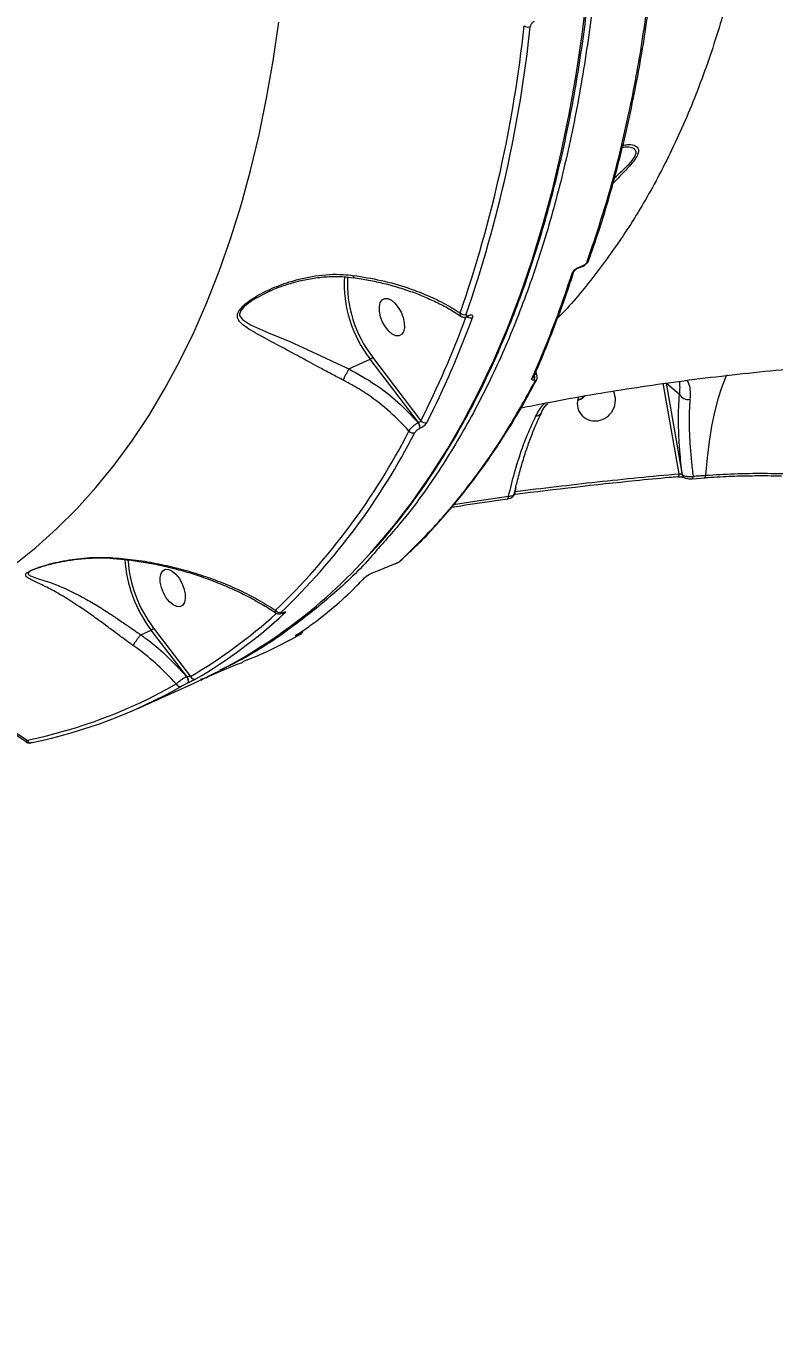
# Model space of a CAD drawing. Header units: millimetres. Extents: x -8422 to 28150, y -6982 to 5510.
# Drawn here: x 21879.9 to 22047, y 917.9 to 1206.7 of the extents above; entities that cross this region are included whole.
import ezdxf

# ---------------------------------------------------------------- set-up
doc = ezdxf.new("R2010")
doc.units = ezdxf.units.MM
for name, color, linetype in [('DIKOM_ОБЪЕКТ', 7, 'Continuous'), ('DIKOM_РАЗМЕР_ЗОНА', 7, 'Continuous'), ('DIKOM_РАЗМЕР_ОБЪЕКТА', 7, 'Continuous')]:
    doc.layers.add(name, color=color, linetype=linetype)
doc.styles.add('style1', font='arial.ttf', dxfattribs={"width": 0.8})
doc.dimstyles.new('1-50', dxfattribs={"dimtxt": 300, "dimasz": 200, "dimexe": 100, "dimexo": 0, "dimgap": 100, "dimtad": 1, "dimdec": 0, "dimtxsty": 'style1', "dimcen": 0, "dimclrd": 7, "dimclre": 7, "dimadec": 1, "dimazin": 2, "dimtfac": 1, "dimtdec": 0, "dimtmove": 1, "dimatfit": 3, "dimfxl": 0, "dimlwd": 25, "dimlwe": 18, "dimarcsym": 0})

# ---------------------------------------------------------------- blocks, each defined once
blk = doc.blocks.new('*D15')
at = {"layer": 'Defpoints', "color": 0, "transparency": 16777216}
for p in [(19380.28, 3651.45), (27070.13, 3651.45), (15204.41, -3115.19)]:
    blk.add_point(p, dxfattribs=at)
at = {"layer": 'DIKOM_РАЗМЕР_ОБЪЕКТА', "color": 7, "lineweight": 18, "transparency": 16777216}
for p, q in [((19380.28, 3651.45), (27170.13, 3651.45)), ((15204.41, -3115.19), (27170.13, -3115.19))]:
    blk.add_line(p, q, dxfattribs=at)
at = {"layer": 'DIKOM_РАЗМЕР_ОБЪЕКТА', "color": 7, "lineweight": 25, "transparency": 16777216}
blk.add_line((27070.13, -2915.19), (27070.13, 3451.45), dxfattribs=at)
at = {"layer": 'DIKOM_РАЗМЕР_ОБЪЕКТА', "color": 7, "transparency": 16777216}
for points in [[(27036.8, 3451.45), (27103.47, 3451.45), (27070.13, 3651.45)], [(27036.8, -2915.19), (27103.47, -2915.19), (27070.13, -3115.19)]]:
    blk.add_solid(points, dxfattribs=at)
at = {"layer": 'DIKOM_РАЗМЕР_ОБЪЕКТА', "color": 0, "transparency": 16777216, "insert": (26816.96, -135.25), "char_height": 300, "attachment_point": 5, "rotation": 90, "style": 'style1'}
blk.add_mtext('6750', dxfattribs=at)
blk = doc.blocks.new('*D16')
at = {"layer": 'Defpoints', "color": 0, "transparency": 16777216}
for p in [(12490, 1387.95), (23986.61, 1004.03), (12490, -5796.5)]:
    blk.add_point(p, dxfattribs=at)
at = {"layer": 'DIKOM_РАЗМЕР_ОБЪЕКТА', "color": 7, "lineweight": 18, "transparency": 16777216}
for p, q in [((12490, 1387.95), (12490, -5896.5)), ((23986.61, 1004.03), (23986.61, -5896.5))]:
    blk.add_line(p, q, dxfattribs=at)
at = {"layer": 'DIKOM_РАЗМЕР_ОБЪЕКТА', "color": 7, "lineweight": 25, "transparency": 16777216}
blk.add_line((23786.61, -5796.5), (12690, -5796.5), dxfattribs=at)
at = {"layer": 'DIKOM_РАЗМЕР_ОБЪЕКТА', "color": 7, "transparency": 16777216}
for points in [[(12690, -5763.17), (12690, -5829.83), (12490, -5796.5)], [(23786.61, -5763.17), (23786.61, -5829.83), (23986.61, -5796.5)]]:
    blk.add_solid(points, dxfattribs=at)
at = {"layer": 'DIKOM_РАЗМЕР_ОБЪЕКТА', "color": 0, "transparency": 16777216, "insert": (18238.3, -5543.33), "char_height": 300, "attachment_point": 5, "style": 'style1'}
blk.add_mtext('11500', dxfattribs=at)
blk = doc.blocks.new('*D14')
at = {"layer": 'Defpoints', "color": 0, "transparency": 16777216}
for p in [(20684.73, 5148.63), (28049.7, 5148.63), (14575.76, -5055.5)]:
    blk.add_point(p, dxfattribs=at)
at = {"layer": 'DIKOM_РАЗМЕР_ЗОНА', "color": 7, "lineweight": 18, "transparency": 16777216}
for p, q in [((20684.73, 5148.63), (28149.7, 5148.63)), ((14575.76, -5055.5), (28149.7, -5055.5))]:
    blk.add_line(p, q, dxfattribs=at)
at = {"layer": 'DIKOM_РАЗМЕР_ЗОНА', "color": 7, "lineweight": 25, "transparency": 16777216}
blk.add_line((28049.7, -4855.5), (28049.7, 4948.63), dxfattribs=at)
at = {"layer": 'DIKOM_РАЗМЕР_ЗОНА', "color": 7, "transparency": 16777216}
for points in [[(28016.36, 4948.63), (28083.03, 4948.63), (28049.7, 5148.63)], [(28016.36, -4855.5), (28083.03, -4855.5), (28049.7, -5055.5)]]:
    blk.add_solid(points, dxfattribs=at)
at = {"layer": 'DIKOM_РАЗМЕР_ЗОНА', "color": 0, "transparency": 16777216, "insert": (27796.52, -63.59), "char_height": 300, "attachment_point": 5, "rotation": 90, "style": 'style1'}
blk.add_mtext('10200', dxfattribs=at)
blk = doc.blocks.new('*D13')
at = {"layer": 'Defpoints', "color": 0, "transparency": 16777216}
for p in [(10490, 1785.06), (25983.09, 460.53), (10490, -6882.5)]:
    blk.add_point(p, dxfattribs=at)
at = {"layer": 'DIKOM_РАЗМЕР_ЗОНА', "color": 7, "lineweight": 18, "transparency": 16777216}
for p, q in [((10490, 1785.06), (10490, -6982.5)), ((25983.09, 460.53), (25983.09, -6982.5))]:
    blk.add_line(p, q, dxfattribs=at)
at = {"layer": 'DIKOM_РАЗМЕР_ЗОНА', "color": 7, "lineweight": 25, "transparency": 16777216}
blk.add_line((25783.09, -6882.5), (10690, -6882.5), dxfattribs=at)
at = {"layer": 'DIKOM_РАЗМЕР_ЗОНА', "color": 7, "transparency": 16777216}
for points in [[(10690, -6849.17), (10690, -6915.83), (10490, -6882.5)], [(25783.09, -6849.17), (25783.09, -6915.83), (25983.09, -6882.5)]]:
    blk.add_solid(points, dxfattribs=at)
at = {"layer": 'DIKOM_РАЗМЕР_ЗОНА', "color": 0, "transparency": 16777216, "insert": (18236.55, -6629.33), "char_height": 300, "attachment_point": 5, "style": 'style1'}
blk.add_mtext('15500', dxfattribs=at)

msp = doc.modelspace()

# ---------------------------------------------------------------- linework, layer by layer
at = {"layer": 'DIKOM_ОБЪЕКТ', "color": 7, "linetype": 'Continuous', "lineweight": 15}
for p, q in [((22003.41, 1152.85), (22004.22, 1153.16)), ((22005.63, 1154.45), (22005.62, 1154.44)), ((21978.56, 1141.79), (21978.62, 1141.82)), ((21978.73, 1142), (21978.79, 1142.03)), ((21952.03, 1130.12), (21956.81, 1132.27)), ((21967.54, 1118.11), (21956.81, 1132.27)), ((21957.33, 1132.72), (21968.09, 1118.53)), ((21994.06, 1128.56), (21993.77, 1129.49)), ((22025.77, 1106.7), (22022.2, 1126.92)), ((22025.84, 1124.39), (22022.83, 1126.91)), ((22022.83, 1126.91), (22026.43, 1106.48)), ((21967.5, 1118.09), (21967.54, 1118.11)), ((21967.83, 1116.78), (21967.79, 1116.76)), ((22026.43, 1106.48), (22026.44, 1106.48)), ((21989.29, 1103.64), (21989.16, 1102.73)), ((22026.77, 1105.94), (22026.78, 1105.93)), ((22028.3, 1105.57), (22028.66, 1105.59)), ((22028.66, 1105.58), (22031.45, 1105.8)), ((21988.87, 1101.99), (21988.96, 1102.01)), ((21963.79, 1087.45), (21965.43, 1089.03)), ((21954.85, 1082.78), (21955.51, 1083.46)), ((21955.1, 1082.98), (21955.6, 1083.51)), ((21937.09, 1075.6), (21937.17, 1075.63)), ((21937.16, 1075.65), (21937.24, 1075.68)), ((21905.58, 1070.73), (21907.89, 1071.77)), ((21915.81, 1061.38), (21907.89, 1071.77)), ((21908.41, 1072.23), (21916.66, 1061.41)), ((21905.57, 1070.73), (21905.58, 1070.73)), ((21940.53, 1070.65), (21940.68, 1070.71)), ((21905.07, 1054.37), (21917.6, 1060.02)), ((21915.78, 1061.37), (21915.81, 1061.38)), ((21915.98, 1059.92), (21915.95, 1059.91)), ((21919.26, 1060.92), (21918.9, 1060.74))]:
    msp.add_line(p, q, dxfattribs=at)
at = {"layer": 'DIKOM_ОБЪЕКТ', "color": 7, "linetype": 'Continuous', "lineweight": 15, "flags": 128}
for points in [[(21956.78, 1088.89), (21957.68, 1089.89), (21962.06, 1095.05), (21966.25, 1100.52), (21970.26, 1106.27), (21974.08, 1112.3), (21977.71, 1118.61), (21981.14, 1125.2), (21984.37, 1132.05), (21987.4, 1139.17), (21990.23, 1146.54), (21992.84, 1154.16), (21995.26, 1162.02), (21997.46, 1170.12), (21999.44, 1178.45), (22001.22, 1187), (22002.77, 1195.77), (22004.11, 1204.75), (22005.24, 1213.92)], [(21857.54, 1074.63), (21861.91, 1076.73), (21867.21, 1079.63), (21872.34, 1082.84), (21877.32, 1086.37), (21882.14, 1090.21), (21886.78, 1094.37), (21891.26, 1098.83), (21895.55, 1103.59), (21899.66, 1108.64), (21903.59, 1113.99), (21907.33, 1119.63), (21910.88, 1125.55), (21914.23, 1131.74), (21917.38, 1138.21), (21920.33, 1144.94), (21923.08, 1151.93), (21925.62, 1159.17), (21927.95, 1166.66), (21930.07, 1174.39), (21931.97, 1182.34), (21933.66, 1190.53), (21935.13, 1198.92), (21936.39, 1207.53)], [(21934.49, 1147.52), (21930.87, 1145.65), (21928.75, 1144.1), (21927.93, 1143.17), (21927.62, 1142.31), (21927.62, 1142.3), (21927.64, 1142.06), (21928.24, 1141.1), (21930.04, 1139.98), (21934.08, 1138.18), (21938.81, 1136.2), (21942.72, 1134.46), (21946.88, 1132.53), (21949.43, 1131.33), (21952.03, 1130.11), (21952.03, 1130.11), (21952.03, 1130.11)], [(21960.92, 1138.55), (21960.18, 1139.47), (21959.56, 1140.57), (21959.1, 1141.76), (21958.85, 1142.95), (21958.82, 1144.02), (21959.01, 1144.91), (21959.42, 1145.53), (21960.01, 1145.84), (21960.72, 1145.82), (21961.51, 1145.45), (21962.31, 1144.78), (21963.05, 1143.85), (21963.67, 1142.75), (21964.13, 1141.56), (21964.38, 1140.38), (21964.41, 1139.3), (21964.21, 1138.41), (21963.8, 1137.79), (21963.22, 1137.48), (21962.5, 1137.51), (21961.71, 1137.87), (21960.92, 1138.55)], [(22036.39, 1128.79), (22036.09, 1128.16), (22035.18, 1125.9), (22034.36, 1123.33), (22033.62, 1120.44), (22032.98, 1117.28), (22032.43, 1113.86), (22031.99, 1110.21), (22031.66, 1106.35)], [(22025.53, 1105.97), (22025.57, 1105.98), (22025.62, 1106.03), (22025.67, 1106.11), (22025.71, 1106.22), (22025.74, 1106.36), (22025.76, 1106.52), (22025.77, 1106.7)], [(22028.66, 1105.58), (22028.69, 1105.59), (22028.73, 1105.62), (22028.77, 1105.68), (22028.81, 1105.76), (22028.84, 1105.87), (22028.86, 1106), (22028.87, 1106.14)], [(22028.87, 1106.14), (22029.22, 1106.17), (22029.57, 1106.19), (22029.92, 1106.22), (22030.26, 1106.25), (22030.61, 1106.27), (22030.96, 1106.3), (22031.31, 1106.33), (22031.66, 1106.35)], [(22025.45, 1106), (22025.51, 1105.97), (22025.53, 1105.97)], [(21975.41, 1099.85), (21980.12, 1100.58), (21987.68, 1101.67)], [(21987.46, 1101.12), (21987.48, 1101.12), (21987.53, 1101.15), (21987.57, 1101.21), (21987.61, 1101.29), (21987.64, 1101.4), (21987.66, 1101.53), (21987.68, 1101.67)], [(21988.96, 1102.01), (21988.99, 1102.02), (21989.04, 1102.06), (21989.08, 1102.14), (21989.12, 1102.25), (21989.14, 1102.39), (21989.15, 1102.55), (21989.16, 1102.73)], [(21962.4, 1086.59), (21962.43, 1086.61), (21962.48, 1086.65)], [(21912, 1078.05), (21911.26, 1078.98), (21910.64, 1080.08), (21910.18, 1081.27), (21909.93, 1082.45), (21909.9, 1083.53), (21910.09, 1084.42), (21910.5, 1085.04), (21911.09, 1085.35), (21911.8, 1085.32), (21912.59, 1084.96), (21913.39, 1084.29), (21914.13, 1083.36), (21914.75, 1082.26), (21915.21, 1081.07), (21915.46, 1079.89), (21915.49, 1078.81), (21915.29, 1077.92), (21914.88, 1077.3), (21914.3, 1076.99), (21913.58, 1077.02), (21912.8, 1077.38), (21912, 1078.05)], [(21937.09, 1075.6), (21937.11, 1075.61), (21937.16, 1075.65)], [(21937.17, 1075.63), (21937.19, 1075.65), (21937.24, 1075.68)], [(21915.78, 1061.37), (21915.91, 1061.18), (21916.02, 1060.96), (21916.09, 1060.73), (21916.14, 1060.51), (21916.14, 1060.31), (21916.11, 1060.13), (21916.05, 1060), (21915.95, 1059.91)], [(21915.81, 1061.38), (21915.94, 1061.19), (21916.04, 1060.97), (21916.12, 1060.75), (21916.16, 1060.52), (21916.17, 1060.32), (21916.14, 1060.14), (21916.08, 1060.01), (21915.98, 1059.92)]]:
    msp.add_lwpolyline(points, dxfattribs=at)
at = {"layer": 'DIKOM_ОБЪЕКТ', "color": 7, "linetype": 'Continuous', "lineweight": 15}
for centre, radius, start, end in [((21703.3, 1237.18), 289.46, 340.9277, 353.9575), ((21703.99, 1237.09), 290.13, 340.9285, 353.9569), ((21991.97, 1207.85), 1.41, 234.4113, 292.234), ((22003.07, 1152.96), 0.351, 292.7058, 342.4354), ((22003.88, 1153.27), 0.352, 293.9817, 342.3881), ((22005.01, 1154.68), 0.662, 289.6471, 338.3447), ((21978.05, 1149.05), 27.07, 176.3863, 218.2988), ((21978.23, 1149.09), 26.54, 176.7429, 218.068), ((22001.63, 1152.08), 0.682, 291.2323, 340.4269), ((21785.87, 1211.56), 204.59, 332.9554, 340.0186), ((21786.59, 1211.46), 205.28, 332.9572, 340.1009), ((21977.76, 1143.43), 1.22, 223.5296, 290.868), ((21979.18, 1142.7), 1.19, 232.0183, 291.3353), ((21978.41, 1142.09), 0.334, 296.6391, 344.071), ((21978.48, 1142.12), 0.332, 295.3396, 344.1621), ((21992.61, 1128.67), 0.73, 292.2268, 335.3436), ((21992.4, 1128.3), 1.14, 321.2156, 22.3063), ((21993.32, 1127.92), 0.686, 290.4908, 332.4851), ((22006.91, 1122.38), 3.91, 157.5511, 279.2258), ((22006.86, 1123.14), 4.67, 278.3883, 25.5229), ((22027.74, 1125.47), 2.19, 209.6492, 281.2831), ((21966.41, 1117.15), 1.44, 344.2942, 40.6949), ((21966.45, 1117.17), 1.44, 344.2788, 40.7103), ((21969.03, 1119.21), 1.16, 215.6886, 290.2644), ((21993.79, 1120.97), 1.38, 269.3991, 328.5896), ((21832.3, 1184.17), 149.47, 313.7451, 332.96), ((21833.3, 1183.96), 149.79, 313.7448, 332.9604), ((21966.33, 1116.94), 1.15, 218.7388, 290.3264), ((22027.29, 1106.64), 0.875, 190.151, 231.9658), ((22027.3, 1106.63), 0.87, 190.0203, 232.7932), ((21868.2, 1168.1), 118.84, 294.5676, 318.1981), ((21931.1, 1089.42), 29.16, 183.652, 217.2322), ((21930.94, 1089.35), 28.3, 183.7562, 217.2171), ((21963.32, 1087.95), 0.706, 291.3312, 313.439), ((21955.18, 1084.2), 0.812, 294.1844, 318.0173), ((21856.82, 1162.84), 117.76, 300.54, 312.0977), ((21857.8, 1162.67), 118.2, 300.5449, 312.5124), ((21936.53, 1076.71), 1.02, 210.3244, 289.7206), ((21937.34, 1076.32), 0.857, 256.7143, 293.1359), ((21940.44, 1071.17), 0.525, 303.7079, 355.0943), ((21917.55, 1061.78), 0.968, 202.2525, 289.3888), ((21857.48, 1157.86), 112.97, 281.5937, 299.712), ((21858.54, 1157.59), 113.22, 281.5936, 299.712), ((21914.33, 1060.16), 0.952, 205.6947, 289.7699), ((21880.99, 1047.49), 0.858, 199.9636, 290.4611)]:
    msp.add_arc(centre, radius, start, end, dxfattribs=at)
for points, knots in [([(21957, 1089.09), (21957.51, 1089.64), (21959.46, 1091.73), (21962.68, 1095.64), (21966.65, 1100.82), (21970.45, 1106.27), (21974.09, 1111.98), (21977.54, 1117.93), (21980.83, 1124.13), (21983.94, 1130.57), (21986.86, 1137.24), (21989.6, 1144.14), (21992.16, 1151.27), (21994.54, 1158.62), (21996.72, 1166.18), (21998.71, 1173.95), (22000.52, 1181.93), (22002.13, 1190.09), (22003.54, 1198.45), (22004.77, 1206.99), (22005.79, 1215.71), (22006.62, 1224.6), (22007.25, 1233.66), (22007.69, 1242.87), (22007.92, 1252.23), (22007.96, 1261.73), (22007.8, 1271.37), (22007.45, 1281.14), (22006.89, 1291.03), (22006.14, 1301.04), (22005.2, 1311.15), (22004.05, 1321.36), (22002.72, 1331.66), (22001.18, 1342.04), (21999.46, 1352.5), (21997.54, 1363.03), (21995.44, 1373.61), (21993.15, 1384.25), (21990.67, 1394.94), (21988, 1405.66), (21985.16, 1416.4), (21982.13, 1427.17), (21978.92, 1437.95), (21975.54, 1448.73), (21971.99, 1459.51), (21968.26, 1470.28), (21964.37, 1481.02), (21960.31, 1491.74), (21956.1, 1502.42), (21951.72, 1513.06), (21947.19, 1523.64), (21942.5, 1534.16), (21937.67, 1544.61), (21933.24, 1553.85), (21930.4, 1559.58), (21929.26, 1561.88)], [0, 0, 0, 0, 0.0068, 0.025989, 0.045184, 0.064384, 0.083589, 0.102799, 0.122013, 0.141231, 0.160451, 0.179675, 0.1989, 0.218127, 0.237356, 0.256585, 0.275815, 0.295045, 0.314276, 0.333507, 0.352737, 0.371967, 0.391197, 0.410427, 0.429656, 0.448884, 0.468112, 0.48734, 0.506567, 0.525793, 0.545019, 0.564245, 0.58347, 0.602695, 0.621919, 0.641143, 0.660366, 0.679589, 0.698811, 0.718034, 0.737256, 0.756478, 0.775699, 0.79492, 0.814141, 0.833362, 0.852583, 0.871804, 0.891024, 0.910245, 0.929465, 0.948686, 0.967906, 0.987127, 1, 1, 1, 1]), ([(21930.51, 1562.12), (21932.53, 1558.02), (21937.98, 1546.98), (21946.38, 1528.71), (21955.53, 1507.31), (21964.11, 1485.5), (21972.08, 1463.34), (21979.39, 1440.92), (21985.89, 1418.71), (21991.57, 1396.79), (21996.44, 1375.23), (22000.59, 1353.67), (22003.96, 1332.19), (22006.54, 1310.87), (22008.25, 1290.17), (22009.12, 1270.16), (22009.18, 1250.87), (22008.43, 1231.99), (22006.84, 1213.6), (22004.38, 1195.79), (22001.12, 1178.94), (21997.09, 1163.08), (21992.32, 1148.24), (21986.76, 1134.17), (21980.37, 1120.94), (21973.15, 1108.67), (21965.91, 1098.28), (21960.79, 1092.5), (21958.59, 1090.02)], [0, 0, 0, 0, 0.022951, 0.06183, 0.10074, 0.139619, 0.179627, 0.219668, 0.259677, 0.298556, 0.337465, 0.376344, 0.416353, 0.456394, 0.496403, 0.535281, 0.57419, 0.613069, 0.653077, 0.693117, 0.733125, 0.772005, 0.810913, 0.849792, 0.889801, 0.929842, 0.96985, 1, 1, 1, 1]), ([(21995.89, 1516.48), (21998.3, 1510.57), (22003.14, 1498.75), (22009.8, 1480.84), (22016, 1462.84), (22021.87, 1444.14), (22027.32, 1424.85), (22032.26, 1405.04), (22036.53, 1385.21), (22040.07, 1365.43), (22042.86, 1345.78), (22044.8, 1326.89), (22045.92, 1308.8), (22046.29, 1291.52), (22045.91, 1274.58), (22044.74, 1258.06), (22042.78, 1242.02), (22040, 1226.49), (22036.37, 1211.56), (22031.86, 1197.23), (22026.5, 1183.75), (22020.43, 1171.44), (22013.78, 1160.3), (22006.54, 1150.45), (22001.46, 1144.2), (21998.66, 1141.53), (21998.65, 1141.53)], [0, 0, 0, 0, 0.039457, 0.078914, 0.118764, 0.158614, 0.202667, 0.246754, 0.290806, 0.336157, 0.381546, 0.426896, 0.469563, 0.512263, 0.554929, 0.598827, 0.642761, 0.686658, 0.732144, 0.77763, 0.823769, 0.869908, 0.913242, 0.956611, 0.999946, 1, 1, 1, 1]), ([(22005.23, 1154.06), (22006.85, 1158.88), (22010.09, 1168.53), (22014, 1184.15), (22017.26, 1200.53), (22018.76, 1212.14), (22019.51, 1217.95)], [0, 0, 0, 0, 0.248477, 0.496954, 0.748477, 1, 1, 1, 1]), ([(22005.61, 1154.46), (22006.3, 1156.44), (22007.84, 1160.81), (22009.99, 1167.83), (22012.1, 1175.48), (22014.02, 1183.31), (22015.74, 1191.34), (22017.27, 1199.56), (22018.59, 1208), (22019.46, 1214.24), (22019.83, 1217.73), (22019.89, 1218.27)], [0, 0, 0, 0, 0.103072, 0.228225, 0.353276, 0.477986, 0.602322, 0.726767, 0.851647, 0.976772, 1, 1, 1, 1]), ([(21993.36, 1207.67), (21993.28, 1207.62), (21993.11, 1207.53), (21992.87, 1207.31), (21992.68, 1207.04), (21992.55, 1206.78), (21992.52, 1206.62), (21992.51, 1206.55)], [0, 0, 0, 0, 0.203973, 0.407955, 0.613496, 0.826538, 1, 1, 1, 1]), ([(22013.17, 1180), (22013.51, 1180.09), (22014.42, 1180.3), (22015.64, 1180.14), (22016.58, 1179.6), (22016.78, 1178.69), (22016.37, 1177.58), (22015.52, 1176.37), (22014.46, 1175.16), (22012.98, 1173.59), (22011.78, 1172.4), (22010.99, 1171.61)], [0, 0, 0, 0, 0.108082, 0.28544, 0.430094, 0.529233, 0.613607, 0.697766, 0.773886, 0.850222, 1, 1, 1, 1]), ([(22011.31, 1172.76), (22011.88, 1173.28), (22013.2, 1174.47), (22014.81, 1176.05), (22015.86, 1177.43), (22016.23, 1178.4), (22015.98, 1179.14), (22015.13, 1179.55), (22013.98, 1179.67), (22013.12, 1179.54), (22012.73, 1179.48)], [0, 0, 0, 0, 0.124632, 0.28769, 0.375092, 0.461773, 0.566533, 0.70695, 0.86646, 1, 1, 1, 1]), ([(22001.88, 1151.44), (22001.92, 1151.55), (22002.02, 1151.76), (22002.31, 1152.12), (22002.67, 1152.45), (22003.06, 1152.7), (22003.3, 1152.81), (22003.41, 1152.85)], [0, 0, 0, 0, 0.213149, 0.426486, 0.630602, 0.82894, 1, 1, 1, 1]), ([(22002.27, 1151.85), (22002.27, 1151.85), (22002.28, 1151.86), (22002.32, 1151.95), (22002.42, 1152.07), (22002.58, 1152.24), (22002.78, 1152.4), (22003, 1152.54), (22003.15, 1152.62), (22003.2, 1152.63), (22003.21, 1152.63)], [0, 0, 0, 0, 0.102356, 0.21665, 0.358338, 0.499388, 0.655766, 0.820192, 0.985067, 1, 1, 1, 1]), ([(22003.21, 1152.64), (22003.4, 1152.71), (22003.67, 1152.81), (22003.94, 1152.91), (22004.02, 1152.94)], [0, 0, 0, 0, 0.699895, 1, 1, 1, 1]), ([(22004.02, 1152.95), (22004.2, 1153.03), (22004.57, 1153.18), (22005.1, 1153.62), (22005.47, 1154.04), (22005.56, 1154.35), (22005.59, 1154.45)], [0, 0, 0, 0, 0.260331, 0.541003, 0.854083, 1, 1, 1, 1]), ([(22004.22, 1153.16), (22004.29, 1153.19), (22004.45, 1153.26), (22004.7, 1153.42), (22004.94, 1153.63), (22005.13, 1153.85), (22005.2, 1153.99), (22005.23, 1154.06)], [0, 0, 0, 0, 0.17982, 0.380067, 0.581199, 0.790698, 1, 1, 1, 1]), ([(21950.75, 1127.59), (21949.88, 1128.04), (21948.13, 1128.95), (21945.01, 1130.64), (21941.43, 1132.59), (21937.22, 1134.87), (21933.78, 1136.7), (21931.06, 1138.17), (21929.13, 1139.34), (21927.66, 1140.45), (21927.12, 1141.46), (21927.12, 1142.29), (21927.4, 1143.06), (21928.52, 1144.37), (21930.84, 1146.09), (21934.37, 1147.96), (21939.09, 1149.76), (21944.58, 1151.04), (21949.45, 1151.36), (21952.26, 1151.06), (21953, 1150.98)], [0, 0, 0, 0, 0.044062, 0.088955, 0.162487, 0.238205, 0.335245, 0.385264, 0.43526, 0.493551, 0.532135, 0.540209, 0.56656, 0.592741, 0.638273, 0.707602, 0.778725, 0.871005, 0.966035, 1, 1, 1, 1]), ([(21934.49, 1147.52), (21934.63, 1147.59), (21935.7, 1148.1), (21937.84, 1148.88), (21940.97, 1149.79), (21944.25, 1150.44), (21947.57, 1150.76), (21950.53, 1150.77), (21952.34, 1150.54), (21953.08, 1150.44)], [0, 0, 0, 0, 0.025013, 0.189514, 0.359598, 0.537086, 0.714545, 0.883363, 1, 1, 1, 1]), ([(21953, 1150.98), (21955.09, 1150.65), (21959.31, 1149.97), (21964.63, 1148.44), (21969.25, 1146.71), (21973.22, 1144.86), (21975.65, 1143.35), (21976.87, 1142.59)], [0, 0, 0, 0, 0.230865, 0.467176, 0.62657, 0.811996, 1, 1, 1, 1]), ([(21953, 1150.98), (21953, 1150.93), (21953, 1150.79), (21953.03, 1150.59), (21953.06, 1150.46), (21953.09, 1150.49), (21953.1, 1150.49)], [0, 0, 0, 0, 0.168033, 0.488094, 0.966916, 1, 1, 1, 1]), ([(21953.09, 1150.48), (21954.21, 1150.31), (21956.52, 1149.95), (21959.93, 1149.2), (21963.32, 1148.26), (21966.58, 1147.16), (21969.7, 1145.9), (21972.63, 1144.5), (21975.11, 1143.14), (21976.51, 1142.2), (21977.08, 1141.81)], [0, 0, 0, 0, 0.122056, 0.252017, 0.382879, 0.514431, 0.645623, 0.777244, 0.908977, 1, 1, 1, 1]), ([(21992.89, 1127.99), (21993.04, 1128.34), (21993.82, 1130.08), (21995.78, 1134.68), (21998.68, 1142.03), (22000.81, 1148.3), (22001.88, 1151.44)], [0, 0, 0, 0, 0.048062, 0.240322, 0.619879, 1, 1, 1, 1]), ([(21993.27, 1128.36), (21993.32, 1128.47), (21994.28, 1130.54), (21996.05, 1134.81), (21998.57, 1141.2), (22000.64, 1146.9), (22001.83, 1150.54), (22002.26, 1151.87)], [0, 0, 0, 0, 0.014982, 0.290468, 0.566379, 0.841764, 1, 1, 1, 1]), ([(21977.09, 1141.84), (21977.08, 1141.84), (21976.96, 1141.88), (21976.85, 1142.13), (21976.87, 1142.44), (21976.87, 1142.59)], [0, 0, 0, 0, 0.028469, 0.517335, 1, 1, 1, 1]), ([(21977.11, 1141.84), (21977.19, 1141.78), (21977.38, 1141.66), (21977.74, 1141.6), (21978.15, 1141.63), (21978.42, 1141.74), (21978.56, 1141.8)], [0, 0, 0, 0, 0.181414, 0.432876, 0.7073, 1, 1, 1, 1]), ([(21978.19, 1142.29), (21978.18, 1142.22), (21978.14, 1142.08), (21978.21, 1141.95), (21978.37, 1141.9), (21978.56, 1141.93), (21978.69, 1141.98), (21978.73, 1142)], [0, 0, 0, 0, 0.228838, 0.45785, 0.678525, 0.888347, 1, 1, 1, 1]), ([(21978.62, 1141.82), (21978.64, 1141.83), (21978.7, 1141.86), (21978.75, 1141.87), (21978.75, 1141.87), (21978.75, 1141.87)], [0, 0, 0, 0, 0.260433, 0.73219, 1, 1, 1, 1]), ([(21978.79, 1142.03), (21978.86, 1142.06), (21979.06, 1142.14), (21979.35, 1142.18), (21979.59, 1142.11), (21979.7, 1141.91), (21979.64, 1141.69), (21979.61, 1141.58)], [0, 0, 0, 0, 0.108339, 0.320423, 0.543079, 0.771573, 1, 1, 1, 1]), ([(21957.33, 1132.72), (21957.32, 1132.71), (21957.31, 1132.69), (21957.28, 1132.63), (21957.2, 1132.55), (21957.08, 1132.44), (21956.94, 1132.34), (21956.85, 1132.29), (21956.81, 1132.27)], [0, 0, 0, 0, 0.070181, 0.141479, 0.356092, 0.570669, 0.78543, 1, 1, 1, 1]), ([(21950.75, 1127.59), (21950.76, 1127.61), (21950.8, 1127.7), (21950.92, 1127.95), (21951.14, 1128.4), (21951.45, 1129), (21951.76, 1129.61), (21951.94, 1129.94), (21952.03, 1130.11)], [0, 0, 0, 0, 0.038102, 0.149199, 0.361914, 0.574596, 0.787326, 1, 1, 1, 1]), ([(21952.03, 1130.11), (21952.03, 1130.11), (21952.03, 1130.11), (21952.03, 1130.11), (21952.03, 1130.12)], [0, 0, 0, 0, 0.61932, 1, 1, 1, 1]), ([(21952.03, 1130.12), (21954.02, 1129), (21957.91, 1126.83), (21963.14, 1122.75), (21966.03, 1119.65), (21967.5, 1118.09)], [0, 0, 0, 0, 0.340321, 0.666049, 1, 1, 1, 1]), ([(21990.46, 1121.41), (21992.27, 1121.77), (21996.99, 1122.73), (22004.83, 1124.15), (22013.95, 1125.65), (22023.27, 1127.02), (22032.75, 1128.25), (22042.41, 1129.33), (22050.19, 1130.1), (22054.79, 1130.45), (22056.08, 1130.55)], [0, 0, 0, 0, 0.088272, 0.230467, 0.37285, 0.515441, 0.658239, 0.801254, 0.944486, 1, 1, 1, 1]), ([(21965.43, 1116.22), (21964.08, 1117.67), (21961.34, 1120.59), (21957.01, 1123.91), (21953.4, 1126.19), (21951.48, 1127.2), (21950.75, 1127.59)], [0, 0, 0, 0, 0.324705, 0.657472, 0.869004, 1, 1, 1, 1]), ([(21963.58, 1087.29), (21966.4, 1090.06), (21972.05, 1095.6), (21979.81, 1105.18), (21987.08, 1115.62), (21991.4, 1123.39), (21993.56, 1127.28)], [0, 0, 0, 0, 0.248617, 0.497233, 0.748616, 1, 1, 1, 1]), ([(21965.43, 1089.03), (21966.18, 1089.74), (21968.43, 1091.88), (21972.03, 1095.74), (21976.21, 1100.6), (21980.22, 1105.72), (21984.05, 1111.08), (21987.72, 1116.72), (21990.99, 1122.16), (21992.95, 1125.85), (21993.82, 1127.47)], [0, 0, 0, 0, 0.068159, 0.205784, 0.34328, 0.480388, 0.617164, 0.754218, 0.891741, 1, 1, 1, 1]), ([(21993.29, 1127.58), (21993.19, 1127.58), (21992.98, 1127.57), (21992.84, 1127.69), (21992.83, 1127.85), (21992.88, 1127.97), (21992.89, 1127.99)], [0, 0, 0, 0, 0.305349, 0.611463, 0.912588, 1, 1, 1, 1]), ([(21993.56, 1127.28), (21993.57, 1127.31), (21993.61, 1127.39), (21993.61, 1127.51), (21993.51, 1127.6), (21993.36, 1127.59), (21993.29, 1127.58)], [0, 0, 0, 0, 0.108508, 0.398332, 0.699581, 1, 1, 1, 1]), ([(21993.35, 1128.95), (21993.5, 1128.93), (21993.79, 1128.88), (21994.01, 1128.71), (21994.01, 1128.58), (21994.01, 1128.55)], [0, 0, 0, 0, 0.452232, 0.904628, 1, 1, 1, 1]), ([(21993.91, 1127.6), (21993.96, 1127.72), (21994.08, 1127.96), (21994.11, 1128.31), (21994.03, 1128.5), (21994.01, 1128.56)], [0, 0, 0, 0, 0.410707, 0.825534, 1, 1, 1, 1]), ([(22025.84, 1124.39), (22025.89, 1124.93), (22026.01, 1126.02), (22025.88, 1126.89), (22025.82, 1127.33)], [0, 0, 0, 0, 0.499243, 1, 1, 1, 1]), ([(22027.52, 1127.55), (22027.68, 1127.25), (22028.04, 1126.57), (22028.24, 1125.12), (22028.2, 1123.92), (22028.17, 1123.32)], [0, 0, 0, 0, 0.270262, 0.635209, 1, 1, 1, 1]), ([(22003.15, 1123.15), (22003.42, 1123.24), (22004.02, 1123.42), (22004.48, 1123.86), (22004.74, 1124.11)], [0, 0, 0, 0, 0.448839, 1, 1, 1, 1]), ([(22004.75, 1124.11), (22004.47, 1123.85), (22004, 1123.4), (22003.4, 1123.23), (22003.15, 1123.15)], [0, 0, 0, 0, 0.59471, 1, 1, 1, 1]), ([(22026.44, 1106.48), (22026.24, 1108.25), (22025.91, 1111.28), (22025.67, 1115.24), (22025.58, 1118.53), (22025.62, 1121.62), (22025.77, 1123.46), (22025.84, 1124.39)], [0, 0, 0, 0, 0.259057, 0.441628, 0.624197, 0.812099, 1, 1, 1, 1]), ([(21993.77, 1119.59), (21994.27, 1120.53), (21994.82, 1121.55), (21995.72, 1122.4), (21995.81, 1122.48)], [0, 0, 0, 0, 0.908629, 1, 1, 1, 1]), ([(21994.96, 1120.25), (21994.97, 1120.27), (21995.19, 1120.83), (21995.72, 1121.63), (21996.36, 1122.37), (21996.58, 1122.62)], [0, 0, 0, 0, 0.024406, 0.662329, 1, 1, 1, 1]), ([(22028.17, 1123.32), (22028.11, 1122.46), (22027.99, 1120.74), (22027.96, 1117.81), (22028.06, 1114.63), (22028.3, 1111.28), (22028.59, 1108.42), (22028.8, 1106.71), (22028.87, 1106.14)], [0, 0, 0, 0, 0.182797, 0.365593, 0.553748, 0.741902, 0.914191, 1, 1, 1, 1]), ([(21965.43, 1116.22), (21965.51, 1116.35), (21965.66, 1116.62), (21966.09, 1117.08), (21966.6, 1117.52), (21967.09, 1117.87), (21967.38, 1118.03), (21967.5, 1118.09)], [0, 0, 0, 0, 0.21424, 0.428318, 0.642704, 0.857596, 1, 1, 1, 1]), ([(21967.54, 1118.11), (21967.57, 1118.12), (21967.64, 1118.16), (21967.77, 1118.24), (21967.91, 1118.34), (21968.02, 1118.44), (21968.07, 1118.5), (21968.09, 1118.53)], [0, 0, 0, 0, 0.140791, 0.355067, 0.569895, 0.784897, 1, 1, 1, 1]), ([(21969.43, 1118.12), (21969.37, 1118.03), (21969.25, 1117.83), (21968.92, 1117.49), (21968.53, 1117.18), (21968.15, 1116.93), (21967.92, 1116.82), (21967.83, 1116.78)], [0, 0, 0, 0, 0.215051, 0.429932, 0.644705, 0.859161, 1, 1, 1, 1]), ([(21987.68, 1101.67), (21988.1, 1103.44), (21988.89, 1106.69), (21990.24, 1111.05), (21991.81, 1115.42), (21993.05, 1118.05), (21993.77, 1119.59)], [0, 0, 0, 0, 0.25808, 0.475007, 0.694076, 1, 1, 1, 1]), ([(21988.94, 1102.11), (21989.11, 1102.87), (21989.55, 1104.84), (21990.36, 1107.85), (21991.34, 1111.14), (21992.41, 1114.23), (21993.54, 1117.09), (21994.4, 1119.08), (21994.9, 1120.03), (21994.99, 1120.2)], [0, 0, 0, 0, 0.108076, 0.278944, 0.450385, 0.621946, 0.793067, 0.963268, 1, 1, 1, 1]), ([(21967.79, 1116.76), (21967.73, 1116.73), (21967.58, 1116.66), (21967.33, 1116.49), (21967.07, 1116.28), (21966.85, 1116.06), (21966.76, 1115.93), (21966.72, 1115.86)], [0, 0, 0, 0, 0.142289, 0.357047, 0.57154, 0.785689, 1, 1, 1, 1]), ([(21989.16, 1102.73), (21995.26, 1103.47), (22007.46, 1104.96), (22019.66, 1106.12), (22025.77, 1106.7)], [0, 0, 0, 0, 0.499915, 1, 1, 1, 1]), ([(22025.77, 1106.7), (22025.83, 1106.68), (22025.94, 1106.65), (22026.12, 1106.6), (22026.28, 1106.55), (22026.38, 1106.51), (22026.42, 1106.49), (22026.43, 1106.48)], [0, 0, 0, 0, 0.231744, 0.456031, 0.66897, 0.872121, 1, 1, 1, 1]), ([(22026.44, 1106.48), (22026.53, 1106.41), (22026.71, 1106.28), (22027.14, 1106.15), (22027.65, 1106.08), (22028.22, 1106.06), (22028.66, 1106.11), (22028.87, 1106.14)], [0, 0, 0, 0, 0.204447, 0.430091, 0.563408, 0.780326, 1, 1, 1, 1]), ([(22031.5, 1105.83), (22031.52, 1105.85), (22031.57, 1105.89), (22031.63, 1106.07), (22031.65, 1106.26), (22031.66, 1106.35)], [0, 0, 0, 0, 0.242641, 0.621298, 1, 1, 1, 1]), ([(22031.5, 1105.82), (22033.31, 1105.94), (22036.65, 1106.15), (22041.38, 1106.26), (22045.28, 1106.28), (22047.58, 1106.23), (22048.59, 1106.21)], [0, 0, 0, 0, 0.324319, 0.599522, 0.825312, 1, 1, 1, 1]), ([(22031.66, 1106.35), (22033.79, 1106.49), (22038.05, 1106.75), (22044.63, 1106.83), (22051.22, 1106.69), (22057.72, 1106.32), (22064.04, 1105.76), (22070.03, 1105.03), (22075.62, 1104.17), (22080.7, 1103.23), (22085.19, 1102.26), (22089, 1101.28), (22092.13, 1100.34), (22093.55, 1099.78), (22094.26, 1099.5)], [0, 0, 0, 0, 0.083578, 0.166654, 0.249752, 0.333329, 0.416259, 0.499797, 0.58301, 0.666082, 0.749772, 0.832788, 0.916291, 1, 1, 1, 1]), ([(22025.45, 1106), (22024.81, 1105.95), (22021.66, 1105.66), (22009.56, 1104.51), (21998.09, 1103.14), (21989.15, 1102.07)], [0, 0, 0, 0, 0.052107, 0.260545, 1, 1, 1, 1]), ([(22025.53, 1105.97), (22025.56, 1105.97), (22025.7, 1105.99), (22026, 1106), (22026.36, 1105.98), (22026.64, 1105.94), (22026.79, 1105.91), (22026.85, 1105.89), (22026.84, 1105.89), (22026.84, 1105.89)], [0, 0, 0, 0, 0.050031, 0.276561, 0.516398, 0.707734, 0.858006, 0.968045, 1, 1, 1, 1]), ([(22026.78, 1105.94), (22026.8, 1105.92), (22026.92, 1105.82), (22027.2, 1105.71), (22027.62, 1105.61), (22028.05, 1105.56), (22028.27, 1105.57), (22028.3, 1105.57)], [0, 0, 0, 0, 0.068714, 0.277222, 0.611534, 0.942364, 1, 1, 1, 1]), ([(22031.45, 1105.81), (22031.46, 1105.8), (22031.47, 1105.79), (22031.49, 1105.82), (22031.5, 1105.83)], [0, 0, 0, 0, 0.387825, 1, 1, 1, 1]), ([(21974.97, 1099.23), (21977.74, 1099.67), (21981.89, 1100.33), (21986.07, 1100.92), (21987.46, 1101.12)], [0, 0, 0, 0, 0.669045, 1, 1, 1, 1]), ([(21987.46, 1101.12), (21987.47, 1101.12), (21987.69, 1101.14), (21988.03, 1101.23), (21988.44, 1101.42), (21988.74, 1101.7), (21988.9, 1101.96), (21988.91, 1102.11), (21988.91, 1102.14)], [0, 0, 0, 0, 0.016407, 0.329172, 0.564593, 0.774214, 0.964895, 1, 1, 1, 1]), ([(21987.68, 1101.67), (21987.84, 1101.69), (21988.2, 1101.72), (21988.57, 1101.82), (21988.83, 1101.96), (21988.88, 1102.06), (21988.91, 1102.12)], [0, 0, 0, 0, 0.251135, 0.560572, 0.738779, 1, 1, 1, 1]), ([(21958.59, 1090.02), (21957.96, 1089.28), (21954.56, 1085.24), (21947.73, 1078.96), (21937.99, 1071.27), (21929.79, 1065.91), (21924.63, 1063.49), (21923.2, 1062.82)], [0, 0, 0, 0, 0.061568, 0.336002, 0.610226, 0.892414, 1, 1, 1, 1]), ([(21903.92, 1068.28), (21903.37, 1068.67), (21902.06, 1069.61), (21899.97, 1071.18), (21897.4, 1073.09), (21894.62, 1075.12), (21891.42, 1077.34), (21888.13, 1079.43), (21884.9, 1081.22), (21882.55, 1082.34), (21880.98, 1083.07), (21880.12, 1083.56), (21879.75, 1084.01), (21880.02, 1084.51), (21880.96, 1085.09), (21882.59, 1085.75), (21884.68, 1086.41), (21887.88, 1087.21), (21892.19, 1087.89), (21896.35, 1088.09), (21898.76, 1087.96), (21899.38, 1087.93)], [0, 0, 0, 0, 0.031148, 0.075384, 0.120735, 0.182115, 0.245386, 0.33026, 0.41761, 0.506579, 0.55238, 0.598099, 0.638398, 0.667094, 0.696205, 0.728674, 0.766813, 0.805987, 0.887768, 0.971248, 1, 1, 1, 1]), ([(21881.73, 1085.3), (21881.77, 1085.32), (21882.01, 1085.43), (21882.67, 1085.69), (21883.75, 1086.05), (21885.17, 1086.46), (21887, 1086.9), (21889.45, 1087.37), (21892.42, 1087.77), (21895.75, 1087.93), (21898.11, 1087.94), (21899.31, 1087.8), (21899.4, 1087.79)], [0, 0, 0, 0, 0.009535, 0.069865, 0.138848, 0.215856, 0.32248, 0.450222, 0.622814, 0.806528, 0.986136, 1, 1, 1, 1]), ([(21899.38, 1087.93), (21901.1, 1087.78), (21904.56, 1087.48), (21909.55, 1086.61), (21914.37, 1085.5), (21918.96, 1084.14), (21923.41, 1082.54), (21927.65, 1080.71), (21931.81, 1078.61), (21934.33, 1077.02), (21935.65, 1076.19)], [0, 0, 0, 0, 0.123686, 0.248898, 0.368957, 0.490744, 0.612548, 0.738058, 0.863571, 1, 1, 1, 1]), ([(21899.4, 1087.78), (21899.4, 1087.78), (21899.39, 1087.75), (21899.39, 1087.82), (21899.38, 1087.91), (21899.38, 1087.93)], [0, 0, 0, 0, 0.064674, 0.712405, 1, 1, 1, 1]), ([(21899.4, 1087.76), (21899.67, 1087.75), (21901.16, 1087.66), (21903.88, 1087.33), (21907.55, 1086.76), (21911.26, 1085.98), (21914.97, 1085.03), (21918.67, 1083.88), (21922.31, 1082.56), (21925.88, 1081.06), (21929.33, 1079.41), (21932.58, 1077.59), (21934.71, 1076.3), (21935.68, 1075.6), (21935.71, 1075.58)], [0, 0, 0, 0, 0.019307, 0.106528, 0.196093, 0.288261, 0.383162, 0.480744, 0.580754, 0.68287, 0.787097, 0.891868, 0.996666, 1, 1, 1, 1]), ([(21957.27, 1084.55), (21957.79, 1084.76), (21959.51, 1085.47), (21961.26, 1086.16), (21962.48, 1086.65)], [0, 0, 0, 0, 0.299621, 1, 1, 1, 1]), ([(21962.4, 1086.59), (21962.51, 1086.64), (21962.67, 1086.71), (21962.85, 1086.8), (21962.9, 1086.83)], [0, 0, 0, 0, 0.664373, 1, 1, 1, 1]), ([(21962.48, 1086.65), (21962.53, 1086.67), (21962.65, 1086.72), (21962.89, 1086.83), (21963.16, 1086.98), (21963.41, 1087.14), (21963.52, 1087.24), (21963.58, 1087.29)], [0, 0, 0, 0, 0.12075, 0.307493, 0.522891, 0.737485, 1, 1, 1, 1]), ([(21962.9, 1086.83), (21962.97, 1086.86), (21963.17, 1086.97), (21963.49, 1087.17), (21963.7, 1087.33), (21963.8, 1087.43), (21963.8, 1087.43)], [0, 0, 0, 0, 0.185195, 0.543849, 0.978976, 1, 1, 1, 1]), ([(21881.74, 1085.3), (21881.62, 1085.25), (21881.13, 1085.06), (21880.81, 1084.84), (21880.46, 1084.55), (21880.36, 1084.24), (21880.96, 1083.86), (21882.24, 1083.4), (21884.14, 1082.82), (21886.61, 1081.97), (21889.65, 1080.65), (21893.07, 1078.89), (21896.36, 1076.92), (21899.14, 1075.13), (21901.71, 1073.38), (21903.76, 1071.97), (21905.05, 1071.09), (21905.57, 1070.73), (21905.57, 1070.73)], [0, 0, 0, 0, 0.010006, 0.041822, 0.048103, 0.086192, 0.141683, 0.227729, 0.314349, 0.400849, 0.525874, 0.650729, 0.740465, 0.830073, 0.893453, 0.956785, 0.999967, 1, 1, 1, 1]), ([(21955.51, 1083.46), (21955.61, 1083.55), (21955.78, 1083.7), (21956.19, 1083.99), (21956.6, 1084.23), (21956.98, 1084.42), (21957.18, 1084.51), (21957.27, 1084.55)], [0, 0, 0, 0, 0.303846, 0.502334, 0.701713, 0.873274, 1, 1, 1, 1]), ([(21955.77, 1083.64), (21955.77, 1083.64), (21955.77, 1083.64), (21955.82, 1083.69), (21955.95, 1083.8), (21956.2, 1083.97), (21956.51, 1084.16), (21956.82, 1084.33), (21957.06, 1084.44), (21957.16, 1084.48), (21957.19, 1084.49)], [0, 0, 0, 0, 0.002075, 0.122526, 0.279699, 0.480246, 0.642357, 0.789621, 0.943807, 1, 1, 1, 1]), ([(21940.17, 1070.62), (21940.39, 1070.76), (21941.5, 1071.47), (21944.34, 1073.42), (21948.63, 1076.79), (21952.39, 1080.23), (21954.43, 1082.35), (21954.85, 1082.78)], [0, 0, 0, 0, 0.043312, 0.216568, 0.563376, 0.910184, 1, 1, 1, 1]), ([(21935.72, 1075.59), (21935.67, 1075.63), (21935.54, 1075.74), (21935.58, 1076), (21935.64, 1076.17), (21935.65, 1076.19)], [0, 0, 0, 0, 0.400264, 0.90395, 1, 1, 1, 1]), ([(21935.72, 1075.58), (21935.74, 1075.56), (21935.83, 1075.48), (21936.04, 1075.42), (21936.31, 1075.38), (21936.56, 1075.41), (21936.8, 1075.48), (21936.99, 1075.56), (21937.09, 1075.61)], [0, 0, 0, 0, 0.051274, 0.237834, 0.403709, 0.566607, 0.777352, 1, 1, 1, 1]), ([(21936.88, 1075.75), (21936.82, 1075.69), (21936.73, 1075.59), (21936.74, 1075.53), (21936.85, 1075.53), (21937.01, 1075.58), (21937.12, 1075.63), (21937.16, 1075.65)], [0, 0, 0, 0, 0.302565, 0.534668, 0.725426, 0.91709, 1, 1, 1, 1]), ([(21937.19, 1075.64), (21937.22, 1075.66), (21937.31, 1075.7), (21937.41, 1075.73), (21937.42, 1075.74), (21937.43, 1075.74)], [0, 0, 0, 0, 0.250366, 0.684679, 1, 1, 1, 1]), ([(21937.24, 1075.68), (21937.29, 1075.71), (21937.48, 1075.79), (21937.72, 1075.87), (21937.89, 1075.87), (21937.91, 1075.77), (21937.76, 1075.62), (21937.68, 1075.54)], [0, 0, 0, 0, 0.079608, 0.275724, 0.470752, 0.710534, 1, 1, 1, 1]), ([(21908.41, 1072.23), (21908.4, 1072.22), (21908.39, 1072.2), (21908.36, 1072.14), (21908.28, 1072.05), (21908.16, 1071.94), (21908.02, 1071.84), (21907.93, 1071.8), (21907.89, 1071.77)], [0, 0, 0, 0, 0.053622, 0.141361, 0.356154, 0.570692, 0.785353, 1, 1, 1, 1]), ([(21941.16, 1070.83), (21941.23, 1070.87), (21941.34, 1070.93), (21941.52, 1071.09), (21941.67, 1071.29), (21941.76, 1071.49), (21941.77, 1071.64), (21941.77, 1071.68)], [0, 0, 0, 0, 0.309823, 0.475235, 0.664464, 0.893268, 1, 1, 1, 1]), ([(21903.92, 1068.28), (21903.92, 1068.3), (21903.97, 1068.41), (21904.11, 1068.69), (21904.41, 1069.19), (21904.78, 1069.75), (21905.2, 1070.29), (21905.45, 1070.58), (21905.57, 1070.73)], [0, 0, 0, 0, 0.025968, 0.20958, 0.407165, 0.604789, 0.802399, 1, 1, 1, 1]), ([(21905.58, 1070.73), (21905.89, 1070.51), (21907.85, 1069.08), (21911.48, 1066.1), (21914.3, 1063), (21915.78, 1061.37)], [0, 0, 0, 0, 0.081485, 0.515666, 1, 1, 1, 1]), ([(21928.35, 1064.75), (21929.88, 1065.35), (21934.25, 1067.07), (21938.37, 1069.32), (21941.05, 1070.77)], [0, 0, 0, 0, 0.350898, 1, 1, 1, 1]), ([(21940.73, 1070.73), (21940.6, 1070.68), (21940.34, 1070.58), (21940.12, 1070.51), (21940.02, 1070.51), (21940.12, 1070.58), (21940.17, 1070.62)], [0, 0, 0, 0, 0.232184, 0.463992, 0.714009, 1, 1, 1, 1]), ([(21940.29, 1070.68), (21940.29, 1070.68), (21940.29, 1070.67), (21940.3, 1070.68), (21940.31, 1070.69)], [0, 0, 0, 0, 0.28604, 1, 1, 1, 1]), ([(21941.05, 1070.77), (21941.08, 1070.79), (21941.16, 1070.84), (21941.21, 1070.88), (21941.15, 1070.88), (21940.99, 1070.83), (21940.82, 1070.76), (21940.73, 1070.73)], [0, 0, 0, 0, 0.10436, 0.345356, 0.57591, 0.787723, 1, 1, 1, 1]), ([(21913.48, 1059.74), (21912.13, 1061.18), (21909.49, 1063.99), (21906.11, 1066.72), (21904.22, 1068.07), (21903.92, 1068.28)], [0, 0, 0, 0, 0.466525, 0.915006, 1, 1, 1, 1]), ([(21837.44, 1065.58), (21838.85, 1065.23), (21841.83, 1064.49), (21846.29, 1063.16), (21850.9, 1061.61), (21855.52, 1059.85), (21860.16, 1057.88), (21864.84, 1055.69), (21869.51, 1053.29), (21874.01, 1050.73), (21877.55, 1048.55), (21879.46, 1047.2), (21880.05, 1046.79)], [0, 0, 0, 0, 0.085269, 0.181592, 0.279986, 0.382263, 0.488633, 0.599319, 0.715328, 0.833287, 0.948591, 1, 1, 1, 1]), ([(21837.46, 1065.59), (21838.04, 1065.46), (21840.33, 1064.96), (21845.9, 1063.4), (21853.19, 1060.98), (21860.36, 1058.04), (21866.02, 1055.41), (21870.98, 1052.84), (21875.74, 1050.11), (21878.71, 1048.17), (21880.19, 1047.2)], [0, 0, 0, 0, 0.034289, 0.136993, 0.345799, 0.503546, 0.62691, 0.750275, 0.875139, 1, 1, 1, 1]), ([(21918.95, 1060.63), (21919.51, 1060.88), (21921.86, 1061.93), (21924.98, 1063.28), (21927.66, 1064.35), (21928.39, 1064.65)], [0, 0, 0, 0, 0.187373, 0.778556, 1, 1, 1, 1]), ([(21913.48, 1059.74), (21913.56, 1059.83), (21913.74, 1060.02), (21914.18, 1060.38), (21914.7, 1060.76), (21915.27, 1061.11), (21915.61, 1061.28), (21915.78, 1061.37)], [0, 0, 0, 0, 0.184787, 0.398838, 0.601259, 0.79906, 1, 1, 1, 1]), ([(21915.95, 1059.91), (21915.86, 1059.87), (21915.68, 1059.78), (21915.38, 1059.64), (21915.08, 1059.49), (21914.83, 1059.35), (21914.71, 1059.29), (21914.66, 1059.26)], [0, 0, 0, 0, 0.195169, 0.390047, 0.593219, 0.811087, 1, 1, 1, 1]), ([(21915.81, 1061.38), (21915.84, 1061.4), (21915.89, 1061.42), (21916, 1061.44), (21916.14, 1061.47), (21916.33, 1061.47), (21916.51, 1061.45), (21916.61, 1061.43), (21916.66, 1061.41)], [0, 0, 0, 0, 0.127161, 0.162479, 0.340341, 0.54544, 0.783229, 1, 1, 1, 1]), ([(21917.87, 1060.87), (21917.8, 1060.82), (21917.63, 1060.73), (21917.26, 1060.53), (21916.82, 1060.32), (21916.38, 1060.1), (21916.11, 1059.98), (21915.98, 1059.92)], [0, 0, 0, 0, 0.189088, 0.404554, 0.606879, 0.803368, 1, 1, 1, 1]), ([(21880.04, 1046.77), (21880.02, 1046.78), (21879.94, 1046.82), (21880.01, 1046.98), (21880.15, 1047.15), (21880.19, 1047.2)], [0, 0, 0, 0, 0.200207, 0.755796, 1, 1, 1, 1]), ([(21880.03, 1046.77), (21880.04, 1046.76), (21880.11, 1046.69), (21880.27, 1046.63), (21880.48, 1046.58), (21880.67, 1046.57), (21880.89, 1046.59), (21881.06, 1046.62), (21881.19, 1046.65), (21881.2, 1046.65)], [0, 0, 0, 0, 0.02546, 0.179749, 0.317879, 0.444493, 0.618243, 0.97771, 1, 1, 1, 1])]:
    msp.add_open_spline(points, degree=3, knots=knots, dxfattribs=at)

# ---------------------------------------------------------------- dimensions: what is measured, and where the dimension line sits
at = {"layer": 'DIKOM_РАЗМЕР_ЗОНА'}
dim = msp.add_linear_dim(base=(28049.7, 5148.63), p1=(14575.76, -5055.5), p2=(20684.73, 5148.63), angle=270, text='10200', dimstyle='1-50', override={"dimscale": 1, "dimtix": 0, "dimtofl": 1, "dimtmove": 1, "dimatfit": 3}, dxfattribs=at)
dim.commit()
dim.dimension.update_dxf_attribs({"geometry": '*D14', "text_midpoint": (28049.7, -63.59), "dimtype": 160})
dim = msp.add_linear_dim(base=(10490, -6882.5), p1=(25983.09, 460.53), p2=(10490, 1785.06), angle=180, text='15500', dimstyle='1-50', dxfattribs=at)
dim.commit()
dim.dimension.update_dxf_attribs({"geometry": '*D13', "text_midpoint": (18236.55, -6882.5), "dimtype": 160})
at = {"layer": 'DIKOM_РАЗМЕР_ОБЪЕКТА'}
dim = msp.add_linear_dim(base=(27070.13, 3651.45), p1=(15204.41, -3115.19), p2=(19380.28, 3651.45), angle=270, text='6750', dimstyle='1-50', override={"dimscale": 1, "dimtix": 0, "dimtofl": 1, "dimtmove": 1, "dimatfit": 3}, dxfattribs=at)
dim.commit()
dim.dimension.update_dxf_attribs({"geometry": '*D15', "text_midpoint": (27070.13, -135.25), "dimtype": 160})
dim = msp.add_linear_dim(base=(12490, -5796.5), p1=(23986.61, 1004.03), p2=(12490, 1387.95), angle=180, text='11500', dimstyle='1-50', dxfattribs=at)
dim.commit()
dim.dimension.update_dxf_attribs({"geometry": '*D16', "text_midpoint": (18238.3, -5796.5), "dimtype": 160})

doc.saveas('drawing.dxf')
